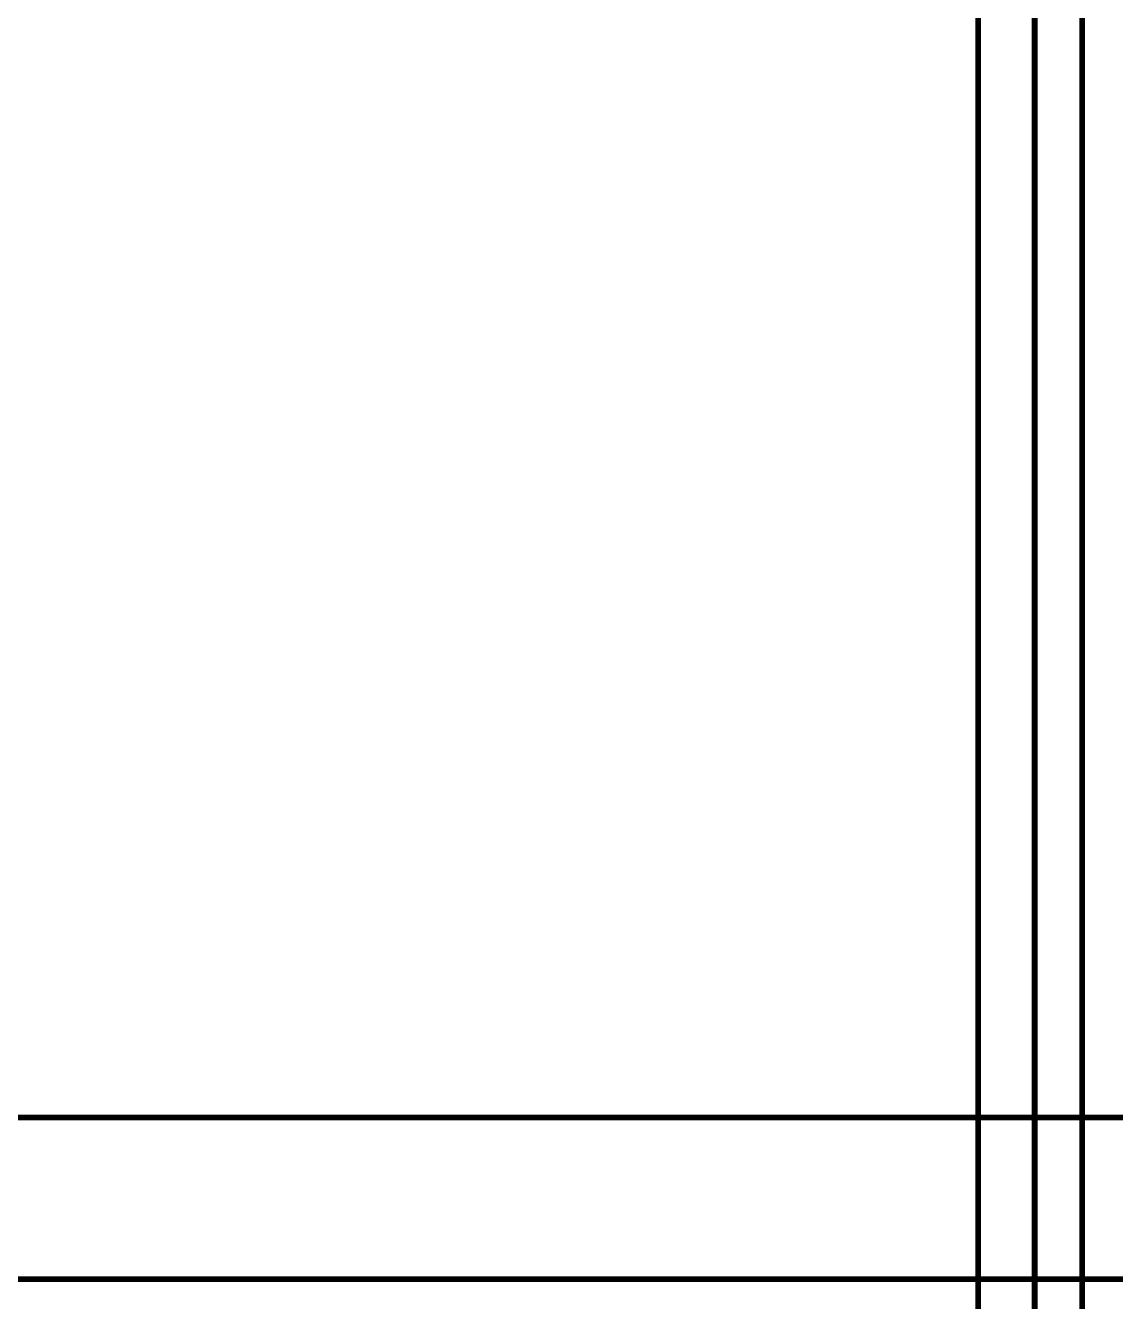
# Model space of a CAD drawing. Header units: millimetres. Extents: x 0 to 841, y 0 to 594.
# Drawn here: x 351.9 to 409.3, y 102.3 to 169.5 of the extents above; entities that cross this region are included whole.
import ezdxf

# ---------------------------------------------------------------- set-up
doc = ezdxf.new("R2010")
doc.units = ezdxf.units.MM
doc.layers.add('Sheet', color=255, linetype='Continuous')

msp = doc.modelspace()

# ---------------------------------------------------------------- linework, layer by layer
at = {"layer": 'Sheet', "color": 18, "true_color": 0x000000, "const_width": 0.3}
for points in [[(367.008, 70.51), (367.008, 88.002), (402.02, 88.002), (402.02, 311.492), (402.02, 311.492), (435.015, 311.492), (435.015, 333.979), (450.001, 333.979)], [(387.504, 70.51), (387.504, 85.001), (404.999, 85.001), (404.999, 308.983), (404.999, 308.983), (437.502, 308.983), (437.502, 328.985), (450.001, 328.985)], [(405.021, 45.513), (407.508, 45.513), (407.508, 58.011), (407.508, 70.51), (407.508, 306.497)], [(465.502, 103.502), (278.504, 103.502), (278.504, 218.987), (290.511, 218.987), (290.511, 224.004), (305.519, 224.004), (305.519, 224.004), (338.022, 224.004), (338.022, 221.003), (339.5, 221.003)], [(438.017, 112.013), (301.509, 112.013), (301.509, 210.498), (324.022, 210.498), (324.022, 215.493), (339.5, 215.493), (339.5, 216.008)]]:
    msp.add_lwpolyline(points, dxfattribs=at)

doc.saveas('drawing.dxf')
